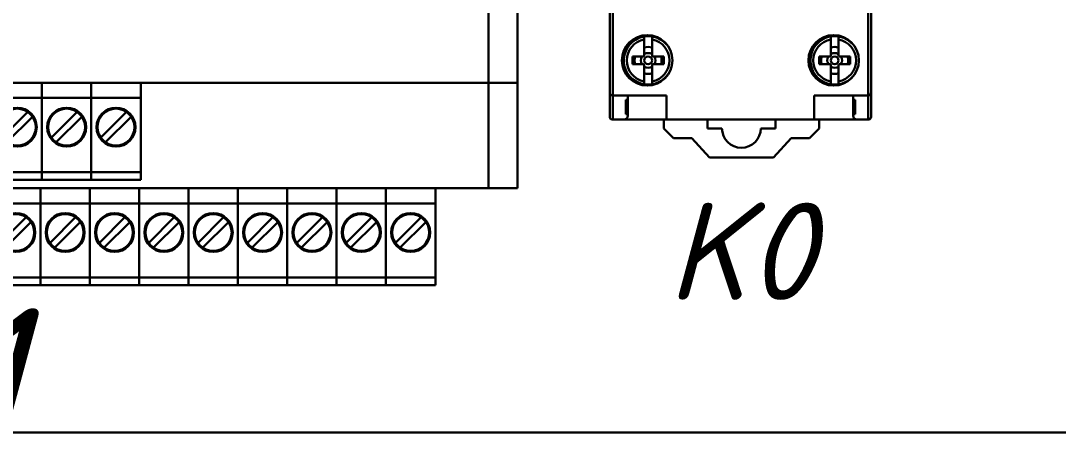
# Model space of a CAD drawing. Header units: millimetres. Extents: x 0 to 53000, y -591 to 24400.
# Drawn here: x 15272.8 to 15379.6, y 2779.6 to 2824.3 of the extents above; entities that cross this region are included whole.
import ezdxf
from ezdxf.enums import TextEntityAlignment as Align

# ---------------------------------------------------------------- set-up
doc = ezdxf.new("R2010")
doc.units = ezdxf.units.MM
for name, color, linetype, lineweight in [('КК перф 40х60', 6, 'Continuous', 30), ('Основная', 7, 'Continuous', 30), ('Трубка', 5, 'Continuous', 40)]:
    doc.layers.add(name, color=color, linetype=linetype, lineweight=lineweight)
doc.layers.add('Привязки', color=2, linetype='Continuous', lineweight=0, plot=False, transparency=0.8)
doc.styles.add('текст', font='isocpeui.ttf')

# ---------------------------------------------------------------- blocks, each defined once
blk = doc.blocks.new('ПР200')
for p, q in [((120, -34), (120, -22.5)), ((123, -22.5), (123, -34)), ((120, -34), (3, -34)), ((74.04, -34), (74.04, -34.6)), ((79.12, -34), (79.12, -34.6)), ((84.2, -34), (84.2, -34.6)), ((123, -34), (120, -34)), ((120, -44.85), (120, -34)), ((123, -34), (123, -44.85)), ((74.04, -34.6), (74.04, -34.97)), ((74.04, -34.97), (74.04, -35.57)), ((79.12, -34.6), (79.12, -34.97)), ((79.12, -34.97), (79.12, -35.57)), ((84.2, -34.6), (84.2, -34.97)), ((84.2, -34.97), (84.2, -35.57)), ((74.04, -35.57), (68.96, -35.57)), ((79.12, -35.57), (74.04, -35.57)), ((74.04, -35.57), (74.04, -43)), ((84.2, -35.57), (79.12, -35.57)), ((79.12, -35.57), (79.12, -43)), ((84.2, -35.57), (84.2, -43)), ((72.57, -37.01), (69.94, -39.64)), ((77.65, -37.01), (75.02, -39.64)), ((82.73, -37.01), (80.1, -39.64)), ((70.43, -40.13), (73.06, -37.5)), ((75.51, -40.13), (78.14, -37.5)), ((80.59, -40.13), (83.22, -37.5)), ((74.04, -43.22), (68.96, -43.22)), ((74.04, -43), (74.04, -43.2)), ((74.04, -43.2), (74.04, -43.22)), ((79.12, -43.22), (74.04, -43.22)), ((74.04, -43.22), (74.04, -44)), ((79.12, -43), (79.12, -43.2)), ((79.12, -43.2), (79.12, -43.22)), ((84.2, -43.22), (79.12, -43.22)), ((79.12, -43.22), (79.12, -44)), ((84.2, -43), (84.2, -43.2)), ((84.2, -43.2), (84.2, -43.22)), ((84.2, -43.22), (84.2, -44)), ((84.2, -44), (63.88, -44)), ((120, -44.85), (3, -44.85)), ((73.89, -44.85), (73.89, -46.42)), ((78.97, -44.85), (78.97, -46.42)), ((84.05, -44.85), (84.05, -46.42)), ((89.13, -44.85), (89.13, -46.42)), ((94.21, -44.85), (94.21, -46.42)), ((99.29, -44.85), (99.29, -46.42)), ((104.37, -44.85), (104.37, -46.42)), ((109.45, -44.85), (109.45, -46.42)), ((114.53, -44.85), (114.53, -46.42)), ((123, -44.85), (120, -44.85)), ((73.89, -46.42), (68.81, -46.42)), ((73.89, -46.42), (73.89, -54.85)), ((78.97, -46.42), (73.89, -46.42)), ((78.97, -46.42), (78.97, -54.85)), ((84.05, -46.42), (78.97, -46.42)), ((89.13, -46.42), (84.05, -46.42)), ((84.05, -46.42), (84.05, -54.85)), ((94.21, -46.42), (89.13, -46.42)), ((89.13, -46.42), (89.13, -54.85)), ((94.21, -46.42), (94.21, -54.85)), ((99.29, -46.42), (94.21, -46.42)), ((99.29, -46.42), (99.29, -54.85)), ((104.37, -46.42), (99.29, -46.42)), ((109.45, -46.42), (104.37, -46.42)), ((104.37, -46.42), (104.37, -54.85)), ((109.45, -46.42), (109.45, -54.85)), ((114.53, -46.42), (109.45, -46.42)), ((114.53, -46.42), (114.53, -54.85)), ((72.42, -47.86), (69.79, -50.49)), ((77.5, -47.86), (74.87, -50.49)), ((82.58, -47.86), (79.95, -50.49)), ((87.66, -47.86), (85.03, -50.49)), ((92.74, -47.86), (90.11, -50.49)), ((97.82, -47.86), (95.19, -50.49)), ((102.9, -47.86), (100.27, -50.49)), ((107.98, -47.86), (105.35, -50.49)), ((113.06, -47.86), (110.43, -50.49)), ((70.28, -50.98), (72.91, -48.35)), ((75.36, -50.98), (77.99, -48.35)), ((80.44, -50.98), (83.07, -48.35)), ((85.52, -50.98), (88.15, -48.35)), ((90.6, -50.98), (93.23, -48.35)), ((95.68, -50.98), (98.31, -48.35)), ((100.76, -50.98), (103.39, -48.35)), ((105.84, -50.98), (108.47, -48.35)), ((110.92, -50.98), (113.55, -48.35)), ((114.53, -54.07), (53.57, -54.07)), ((114.53, -54.85), (53.57, -54.85))]:
    blk.add_line(p, q)
for centre, radius in [((71.5, -38.57), 2), ((71.5, -38.57), 1.9), ((76.58, -38.57), 2), ((76.58, -38.57), 1.9), ((81.66, -38.57), 2), ((81.66, -38.57), 1.9), ((71.35, -49.42), 2), ((71.35, -49.42), 1.9), ((76.43, -49.42), 2), ((76.43, -49.42), 1.9), ((81.51, -49.42), 2), ((81.51, -49.42), 1.9), ((86.59, -49.42), 2), ((86.59, -49.42), 1.9), ((91.67, -49.42), 2), ((91.67, -49.42), 1.9), ((96.75, -49.42), 2), ((96.75, -49.42), 1.9), ((101.83, -49.42), 2), ((101.83, -49.42), 1.9), ((106.91, -49.42), 2), ((106.91, -49.42), 1.9), ((111.99, -49.42), 2), ((111.99, -49.42), 1.9)]:
    blk.add_circle(centre, radius)
for centre, start, end in [((71.5, -38.57), 34.3365, 55.6635), ((76.58, -38.57), 34.3365, 55.6635), ((81.66, -38.57), 34.3365, 55.6635), ((76.58, -38.57), 214.3365, 235.6635), ((81.66, -38.57), 214.3365, 235.6635), ((71.35, -49.42), 34.3365, 55.6635), ((76.43, -49.42), 34.3365, 55.6635), ((81.51, -49.42), 34.3365, 55.6635), ((86.59, -49.42), 34.3365, 55.6635), ((91.67, -49.42), 34.3365, 55.6635), ((96.75, -49.42), 34.3365, 55.6635), ((101.83, -49.42), 34.3365, 55.6635), ((106.91, -49.42), 34.3365, 55.6635), ((111.99, -49.42), 34.3365, 55.6635), ((76.43, -49.42), 214.3365, 235.6635), ((81.51, -49.42), 214.3365, 235.6635), ((86.59, -49.42), 214.3365, 235.6635), ((91.67, -49.42), 214.3365, 235.6635), ((96.75, -49.42), 214.3365, 235.6635), ((101.83, -49.42), 214.3365, 235.6635), ((106.91, -49.42), 214.3365, 235.6635), ((111.99, -49.42), 214.3365, 235.6635)]:
    blk.add_arc(centre, 1.89, start, end)
at = {"style": 'текст'}
blk.add_attdef('НАИМЕНОВАНИЕ', text='', height=10, dxfattribs=at).set_placement((61.5, -64.73), align=Align.MIDDLE_CENTER)
blk = doc.blocks.new('MCADID0001910_2D-top')
at = {"layer": 'Основная', "color": 7, "linetype": 'Continuous'}
for p, q in [((0, -37.5), (0, -1.95)), ((0.3, -37.8), (0.3, -1.65)), ((26.6, -1.65), (26.6, -37.8)), ((26.9, -37.5), (26.9, -1.65)), ((3.55, -31.2), (3.55, -29.23)), ((4.35, -31.2), (4.35, -29.23)), ((22.75, -31.2), (22.75, -29.23)), ((23.55, -31.2), (23.55, -29.23)), ((3.45, -31.3), (2.35, -31.3)), ((2.35, -32.1), (2.35, -31.3)), ((2.55, -31.3), (2.55, -32.1)), ((5.55, -31.3), (4.45, -31.3)), ((5.35, -32.1), (5.35, -31.3)), ((5.55, -31.3), (5.55, -32.1)), ((22.65, -31.3), (21.55, -31.3)), ((21.55, -32.1), (21.55, -31.3)), ((21.75, -31.3), (21.75, -32.1)), ((24.75, -31.3), (23.65, -31.3)), ((24.55, -32.1), (24.55, -31.3)), ((24.75, -31.3), (24.75, -32.1)), ((2.35, -32.1), (3.45, -32.1)), ((3.55, -34.17), (3.55, -32.2)), ((4.35, -34.17), (4.35, -32.2)), ((4.45, -32.1), (5.55, -32.1)), ((21.55, -32.1), (22.65, -32.1)), ((22.75, -34.17), (22.75, -32.2)), ((23.55, -34.17), (23.55, -32.2)), ((23.65, -32.1), (24.75, -32.1)), ((5.85, -35.3), (0.3, -35.3)), ((1.65, -35.75), (1.85, -35.75)), ((1.65, -37.25), (1.65, -35.75)), ((1.85, -35.3), (1.85, -37.4)), ((5.85, -35.3), (5.85, -37.8)), ((26.6, -35.3), (21.05, -35.3)), ((21.05, -35.3), (21.05, -37.8)), ((25.05, -37.4), (25.05, -35.3)), ((25.25, -35.75), (25.05, -35.75)), ((25.25, -37.25), (25.25, -35.75)), ((1.65, -36.45), (1.85, -36.45)), ((1.85, -36.55), (1.65, -36.55)), ((1.65, -37.25), (1.85, -37.25)), ((25.05, -36.45), (25.25, -36.45)), ((25.25, -36.55), (25.05, -36.55)), ((25.25, -37.25), (25.05, -37.25)), ((26.6, -37.8), (0.3, -37.8)), ((5.55, -37.8), (5.55, -38.7)), ((10.05, -37.8), (10.05, -38.7)), ((17.05, -38.7), (17.05, -37.8)), ((21.55, -38.7), (21.55, -37.8)), ((5.55, -38.7), (6.55, -39.7)), ((10.05, -38.7), (11.55, -38.7)), ((15.55, -38.7), (17.05, -38.7)), ((20.55, -39.7), (21.55, -38.7)), ((6.55, -39.7), (8.44, -39.7)), ((8.44, -39.7), (10.25, -41.7)), ((16.85, -41.7), (18.66, -39.7)), ((18.66, -39.7), (20.55, -39.7)), ((10.25, -41.7), (16.85, -41.7))]:
    blk.add_line(p, q, dxfattribs=at)
for centre, radius in [((3.85, -31.7), 2.6), ((23.05, -31.7), 2.6), ((3.95, -31.7), 0.4), ((23.15, -31.7), 0.4)]:
    blk.add_circle(centre, radius, dxfattribs=at)
for centre, radius, start, end in [((3.85, -31.7), 2.55, 78.5327, 300.8326), ((3.95, -31.7), 2.5, 40.0226, 329.965), ((3.95, -31.7), 2.2, 100.4757, 259.5243), ((3.95, -31.7), 2.2, 280.4757, 79.5243), ((3.85, -31.7), 2.55, 58.9527, 76.7266), ((23.05, -31.7), 2.55, 78.5327, 300.8326), ((23.15, -31.7), 2.5, 30.1394, 329.965), ((23.15, -31.7), 2.2, 100.4757, 259.5243), ((23.15, -31.7), 2.2, 280.4757, 79.5243), ((23.05, -31.7), 2.55, 58.9527, 76.7266), ((3.95, -31.7), 1.39, 73.2468, 106.7532), ((3.95, -31.7), 0.76, 58.2326, 121.7674), ((3.95, -31.7), 2.5, 30.1394, 33.422), ((23.15, -31.7), 1.39, 73.2468, 106.7532), ((23.15, -31.7), 0.76, 58.2326, 121.7674), ((3.95, -31.7), 1.39, 163.2468, 196.7532), ((3.95, -31.7), 0.76, 148.2326, 211.7674), ((3.45, -31.2), 0.1, 270, 0), ((4.45, -31.2), 0.1, 180, 270), ((3.95, -31.7), 0.76, 328.2326, 31.7674), ((3.95, -31.7), 1.39, 343.2468, 16.7532), ((23.15, -31.7), 1.39, 163.2468, 196.7532), ((23.15, -31.7), 0.76, 148.2326, 211.7674), ((22.65, -31.2), 0.1, 270, 0), ((23.65, -31.2), 0.1, 180, 270), ((23.15, -31.7), 0.76, 328.2326, 31.7674), ((23.15, -31.7), 1.39, 343.2468, 16.7532), ((3.45, -32.2), 0.1, 0, 90), ((3.95, -31.7), 0.76, 238.2326, 301.7674), ((3.95, -31.7), 1.39, 253.2468, 286.7532), ((4.45, -32.2), 0.1, 90, 180), ((22.65, -32.2), 0.1, 0, 90), ((23.15, -31.7), 0.76, 238.2326, 301.7674), ((23.15, -31.7), 1.39, 253.2468, 286.7532), ((23.65, -32.2), 0.1, 90, 180), ((0.3, -35), 0.3, 180, 270), ((26.6, -35), 0.3, 270, 0), ((0.3, -37.5), 0.3, 180, 270), ((1.45, -37.4), 0.4, 270, 0), ((25.45, -37.4), 0.4, 180, 270), ((26.6, -37.5), 0.3, 270, 0), ((13.55, -38.7), 2, 180, 360)]:
    blk.add_arc(centre, radius, start, end, dxfattribs=at)
at = {"layer": 'Основная', "style": 'текст'}
blk.add_attdef('А1', text='', height=15, dxfattribs=at).set_placement((13.45, -51.36), align=Align.MIDDLE_CENTER)

msp = doc.modelspace()

# ---------------------------------------------------------------- linework, layer by layer
at = {"layer": 'КК перф 40х60'}
msp.add_line((15124.62297, 2781.8489), (15494.62297, 2781.84893), dxfattribs=at)
at = {"layer": 'Привязки'}
for p, q in [((16279.31202, 2781.8489), (13378.18473, 2781.8489)), ((15087.15596, 2781.8489), (15532.15595, 2781.8489))]:
    msp.add_line(p, q, dxfattribs=at)

# ---------------------------------------------------------------- block references
at = {"layer": 'Основная'}
ref = msp.add_blockref('ПР200', (15200.9825, 2851.87213), dxfattribs=at)
ref.add_attrib('НАИМЕНОВАНИЕ', 'А1', dxfattribs={"layer": '0', "height": 15, "style": 'текст'}).set_placement((15262.4825, 2787.14399), align=Align.MIDDLE_CENTER)
at = {"layer": 'Трубка'}
ref = msp.add_blockref('MCADID0001910_2D-top', (15333.46374, 2851.87213), dxfattribs=at)
ref.add_attrib('А1', 'K0', dxfattribs={"layer": 'Основная', "height": 10, "style": 'текст'}).set_placement((15346.91374, 2800.51558), align=Align.MIDDLE_CENTER)

doc.saveas('drawing.dxf')
